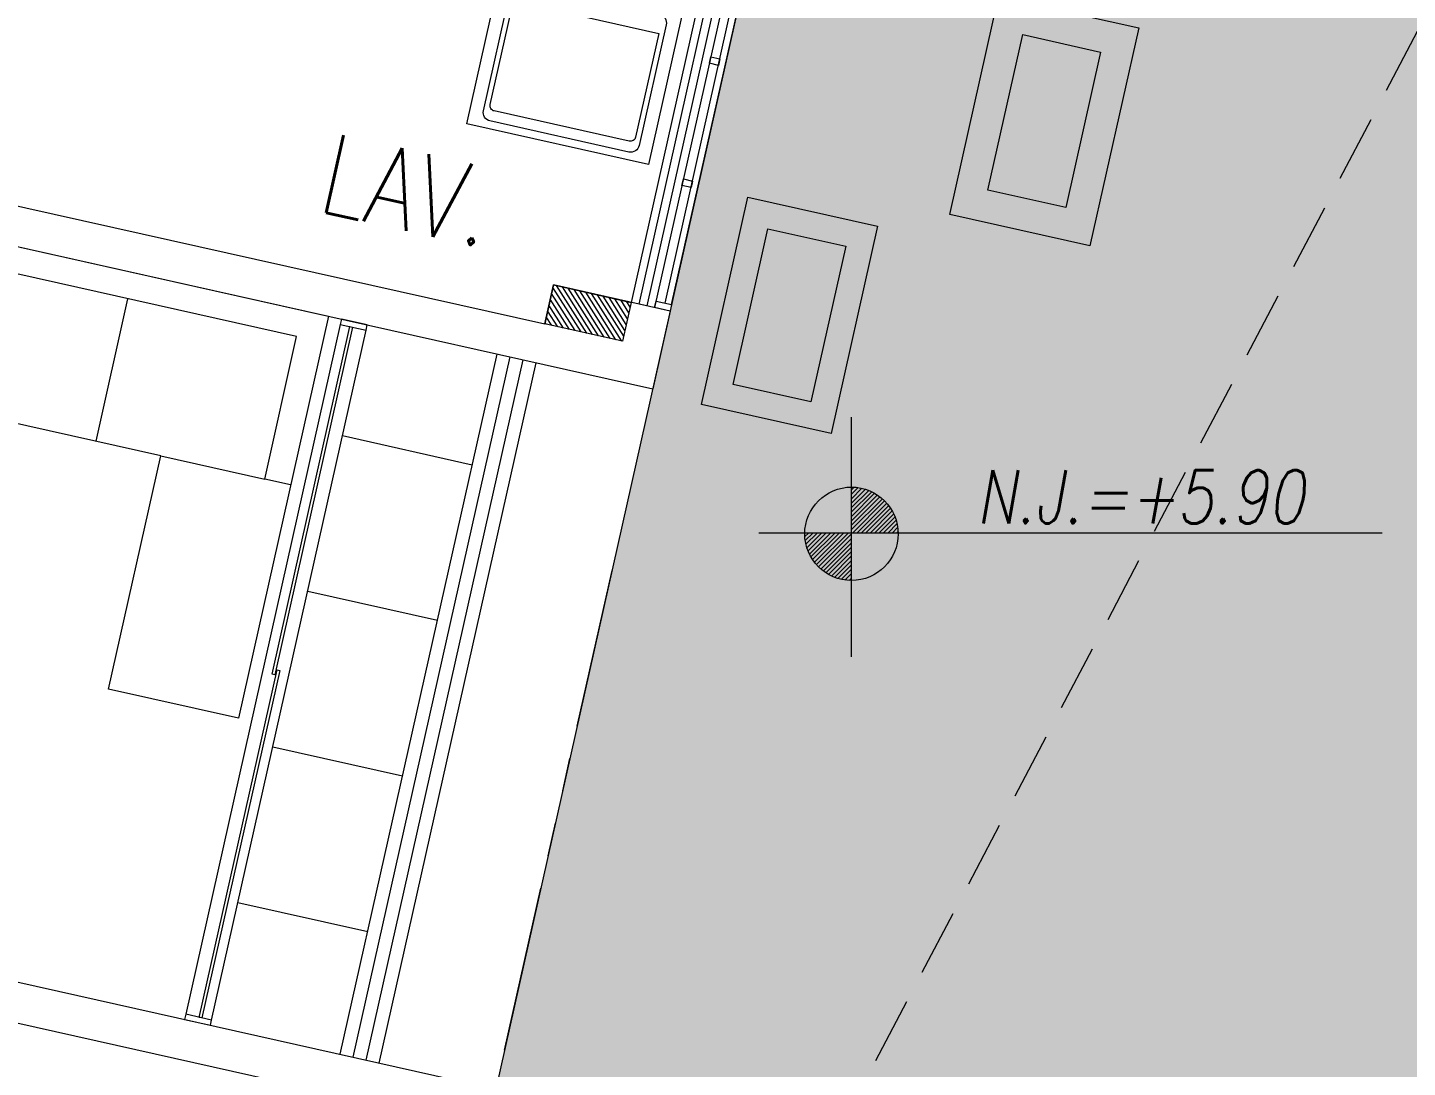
# Model space of a CAD drawing. Header units: millimetres. Extents: x 2471 to 2909, y 1327 to 1568.
# Drawn here: x 2629.21 to 2634.4, y 1468.89 to 1472.81 of the extents above; entities that cross this region are included whole.
import ezdxf
from ezdxf.enums import TextEntityAlignment as Align
from ezdxf.xclip import XClip

# ---------------------------------------------------------------- set-up
doc = ezdxf.new("R2010")
doc.units = ezdxf.units.MM
doc.header["$XCLIPFRAME"] = 2
doc.set_wipeout_variables(frame=1)
for name, pattern in [('ACAD_ISO07W100', [3, 0, -3]), ('HIDDEN', [0.375, 0.25, -0.125]), ('PHANTOM', [2.5, 1.25, -0.25, 0.25, -0.25, 0.25, -0.25])]:
    doc.linetypes.add(name, pattern=pattern)
doc.layers.get('0').update_dxf_attribs({"color": 251, "lineweight": 9})
for name, color, linetype, lineweight in [('A-BARANDAS', 251, 'Continuous', 13), ('A-EJES', 251, 'PHANTOM', 13), ('A-ESTRUCTURA-HATCH', 251, 'Continuous', 13), ('A-HATCH', 251, 'Continuous', 13), ('A-MOBILIARIO', 251, 'Continuous', 13), ('A-MURO BAJO', 251, 'Continuous', 13), ('A-MUROS', 251, 'Continuous', 13), ('A-PROYECCIONES', 251, 'HIDDEN', 13), ('A_30_DispositivosSanit', 251, 'Continuous', 13), ('A_30_Equipamiento', 251, 'Continuous', 13), ('A_50_TextoAmbiente', 251, 'Continuous', 13), ('A_50_TextoIndicaciones', 251, 'Continuous', 13), ('DLP_MOBILIARIO FIJO', 251, 'Continuous', 13), ('DLP_MURO BAJO', 251, 'Continuous', 13), ('DLP_VERDE', 251, 'Continuous', 13)]:
    doc.layers.add(name, color=color, linetype=linetype, lineweight=lineweight)
doc.styles.add('R100-200', font='romans.shx', dxfattribs={"width": 0.8, "height": 0.3})
doc.styles.add('R80', font='romans.shx', dxfattribs={"width": 0.8, "oblique": 15, "height": 0.1})
doc.styles.add('R80-200', font='romans.shx', dxfattribs={"width": 0.8, "oblique": 10, "height": 0.2})

# ---------------------------------------------------------------- blocks, each defined once
blk = doc.blocks.new('A$C64a6e5d1')
at = {"layer": 'A-EJES', "ltscale": 0.5}
blk.add_line((51.5758, 75.1738, 0), (55.5295, 92.8368, 0), dxfattribs=at)
blk = doc.blocks.new('EST P1')
at = {"layer": 'A-ESTRUCTURA-HATCH'}
h = blk.add_hatch(dxfattribs=at)
h.set_pattern_fill('ANSI31', color=256, scale=0.02)
h.set_pattern_definition([(45, (-226392.07709, -8188203.05961), (-0.04490128060535, 0.04490128060535), [])])
h.paths.add_polyline_path([(-3.61, 5.05), (-3.61, 4.85), (-44.785, 4.85), (-44.785, -0.15), (-46.99, -0.15), (-46.99, -11.15), (-3.61, -11.1501), (-3.61, -11.4001), (-47.24, -11.4001), (-47.24, 0.15), (-45.035, 0.15), (-45.035, 5.05)])
h.paths.add_polyline_path([(5.8757, 4.85), (5.8757, 5.05), (35.53, 5.05), (35.53, 4.85)])
h.paths.add_polyline_path([(47.915, 5.05), (35.58, 5.05), (35.58, 4.85), (47.915, 4.85)])
h.paths.add_polyline_path([(51.865, 4.85), (53.3757, 4.85), (53.3757, 5.05), (51.865, 5.05)])
edge = h.paths.add_edge_path()
edge.add_arc((63.3007, -0.15), 9.7, 360, 540)
edge.add_line((53.6007, -0.15), (53.8007, -0.15))
edge.add_arc((63.3007, -0.15), 9.5, 0.90471, 180, ccw=False)
edge.add_line((72.7995, 0), (70.3507, 0))
edge.add_line((70.3507, 0), (70.3507, -0.1499))
edge.add_line((70.3507, -0.1499), (73.0007, -0.15))
edge = h.paths.add_edge_path()
edge.add_arc((63.3007, -0.15), 3.3, 0.0009, 49.9947)
edge.add_line((65.4221, 2.3777), (65.4222, -0.15))
edge.add_line((65.4222, -0.15), (65.2722, -0.15))
edge.add_line((65.2722, -0.15), (65.2721, 2.4964))
edge.add_arc((63.3007, -0.15), 3.3, 53.3166, 180)
edge.add_line((60.0007, -0.15), (59.8007, -0.15))
edge.add_arc((63.3007, -0.15), 3.5, 2.4574, 179.9999, ccw=False)
edge.add_line((66.7975, 0.0001), (69.4507, 0))
edge.add_line((69.4507, 0), (69.4507, -0.1499))
edge.add_line((69.4507, -0.1499), (66.6007, -0.1499))
h.paths.add_polyline_path([(-3.56, -11.15), (35.53, -11.15), (35.53, -11.4001), (-3.56, -11.4001)])
h.paths.add_polyline_path([(35.58, -11.1501), (71.88, -11.1501), (71.88, -11.4001), (35.58, -11.4)])
blk = doc.blocks.new('A$C47ad906b')
at = {"linetype": 'ACAD_ISO07W100'}
blk.add_blockref('EST P1', (27.0859, 53.6317), dxfattribs=at)
blk = doc.blocks.new('CAMA PROYECCION')
for p, q in [((37.495, 40.6423, 0), (37.495, 38.771, 0)), ((38.3949, 40.6423, 0), (37.495, 40.6423, 0)), ((38.3949, 38.771, 0), (38.3949, 40.6423, 0)), ((38.0806, 39.3741, 0), (38.3949, 39.3741, 0)), ((38.3949, 39.3741, 0), (38.0806, 39.0644, 0)), ((38.0806, 39.0644, 0), (38.0806, 39.3741, 0)), ((38.0806, 39.1133, 0), (37.495, 39.1133, 0)), ((38.2069, 39.1106, 0), (38.1275, 39.1106, 0)), ((38.2336, 38.8203, 0), (38.2336, 39.0838, 0)), ((37.495, 39.0644, 0), (38.0806, 39.0644, 0)), ((37.659, 39.0644, 0), (37.659, 38.8203, 0)), ((37.495, 38.7423, 0), (37.495, 38.9974, 0)), ((38.3949, 38.7423, 0), (38.3949, 38.9974, 0)), ((37.495, 38.771, 0), (38.3949, 38.771, 0)), ((37.6857, 38.7936, 0), (38.2069, 38.7936, 0)), ((37.495, 38.7423, 0), (38.3949, 38.7423, 0))]:
    blk.add_line(p, q)
at = {"elevation": 0}
blk.add_lwpolyline([(38.495, 38.7423), (38.495, 39.1423), (38.895, 39.1423), (38.895, 38.7423)], close=True, dxfattribs=at)
blk.add_circle((38.695, 38.9423, 0), 0.1344)
for centre, start, end in [((38.2069, 39.0838, 0), 0, 90), ((37.6857, 38.8203, 0), 180, 270), ((38.2069, 38.8203, 0), 270, 0)]:
    blk.add_arc(centre, 0.0267, start, end)
blk = doc.blocks.new('SOFA SEC')
for p, q in [((0, 0.65), (0.1, 0.65)), ((0.1, 0.65), (0.1, 0.1)), ((0.5, 0.65), (0.1, 0.65)), ((0.75, 0.65), (0.75, 0.1)), ((1.4, 0.65), (1.4, 0.1)), ((0.1, 0.1), (2.05, 0.1))]:
    blk.add_line(p, q)
blk.add_lwpolyline([(0.5, 1.55), (0.5, 0.65), (2.05, 0.65), (2.05, 0), (0, 0), (0, 1.55)], close=True)
blk = doc.blocks.new('LAV-SEC')
blk.add_wipeout([(-0.35, 0), (-0.35, -0.73), (0.35, -0.73), (0.35, 0)])
blk.add_line((0.35, -0.13), (-0.35, -0.13))
blk.add_lwpolyline([(0.35, 0), (-0.35, 0), (-0.35, -0.73), (0.35, -0.73)], close=True)
at = {"color": 251}
for points in [[(0.27, -0.02), (-0.27, -0.02, 0.414214), (-0.28, -0.03), (-0.28, -0.09, 0.414214), (-0.27, -0.1), (0.27, -0.1, 0.414214), (0.28, -0.09), (0.28, -0.03, 0.414214)], [(0.28, -0.24), (-0.28, -0.24), (-0.28, -0.64, 0.414214), (-0.26, -0.66), (0.26, -0.66, 0.414214), (0.28, -0.64)]]:
    blk.add_lwpolyline(points, format="xyb", close=True, dxfattribs=at)
blk.add_lwpolyline([(-0.3, -0.6677, 0.414214), (-0.2677, -0.7), (0.2677, -0.7, 0.414214), (0.3, -0.6677), (0.3, -0.2023, 0.414214), (0.2677, -0.17), (-0.2677, -0.17, 0.414214), (-0.3, -0.2023)], format="xyb", close=True)
blk = doc.blocks.new('TF_P1')
at = {"layer": 'A-HATCH'}
h = blk.add_hatch(dxfattribs=at)
h.set_pattern_fill('ANSI31', color=8, scale=0.005)
h.paths.add_polyline_path([(41.2, 10.6), (41.05, 10.6), (41.05, 10.9), (41.2, 10.9)])
h = blk.add_hatch(dxfattribs=at)
h.set_pattern_fill('_USER', color=8, scale=0.6, double=1, pattern_type=0)
h.set_pattern_definition([(0, (44.05, 10.45), (0, 0.6), []), (90, (44.05, 10.45), (-0.6, 4e-17), [])])
h.paths.add_polyline_path([(41.35, 10.45), (44.05, 10.45), (44.05, 9.95), (41.35, 9.95)])
at = {"color": 8, "elevation": 0}
blk.add_lwpolyline([(41.05, 10.93), (39.7, 10.93), (39.7, 10.96), (41.05, 10.96)], close=True, dxfattribs=at)
at = {"layer": 'A-BARANDAS', "color": 8, "elevation": 0}
for points in [[(44.05, 10.55), (41.35, 10.55)], [(44.05, 10.5), (41.35, 10.5)]]:
    blk.add_lwpolyline(points, dxfattribs=at)
at = {"layer": 'A-HATCH', "color": 8}
blk.add_lwpolyline([(41.2, 10.6), (41.05, 10.6), (41.05, 10.9), (41.2, 10.9)], close=True, dxfattribs=at)
at = {"layer": 'A-MOBILIARIO', "color": 8}
for p, q in [((41.025, 11.05, 0), (39.6375, 11.05, 0)), ((41.025, 11.025, 0), (39.6375, 11.025, 0))]:
    blk.add_line(p, q, dxfattribs=at)
for points in [[(40.1083, 10.99), (40.0833, 10.99), (40.0833, 11.025), (40.1083, 11.025)], [(40.5792, 10.99), (40.5542, 10.99), (40.5542, 11.025), (40.5792, 11.025)], [(41.05, 10.99), (41.025, 10.99), (41.025, 11.05), (41.05, 11.05)]]:
    blk.add_lwpolyline(points, close=True, dxfattribs=at)
at = {"layer": 'A-MUROS', "color": 8}
for p, q in [((41.05, 11.05), (41.35, 11.05)), ((41.05, 11.05), (41.05, 10.6)), ((41.35, 7.55), (41.35, 11.05)), ((44.05, 7.65), (44.05, 11.05)), ((44.2, 8), (44.2, 10.9)), ((41.05, 10.6), (41.2, 10.6)), ((41.2, 7.55), (41.2, 10.6))]:
    blk.add_line(p, q, dxfattribs=at)
at = {"layer": 'DLP_MOBILIARIO FIJO', "color": 8, "elevation": 0}
for points in [[(41.35, 9.85), (41.37, 9.85), (41.37, 9.95), (41.35, 9.95)], [(42.69, 9.9125), (44.03, 9.9125), (44.03, 9.9025), (42.69, 9.9025)], [(44.03, 9.85), (44.05, 9.85), (44.05, 9.95), (44.03, 9.95)], [(42.71, 9.8875), (41.37, 9.8875), (41.37, 9.8975), (42.71, 9.8975)]]:
    blk.add_lwpolyline(points, close=True, dxfattribs=at)
at = {"layer": 'DLP_MURO BAJO', "color": 8}
for p, q in [((39.7, 10.99, 0), (41.05, 10.99, 0)), ((39.7, 10.9, 0), (41.05, 10.9, 0)), ((44.03, 9.95, 0), (41.37, 9.95, 0)), ((41.37, 9.85, 0), (44.03, 9.85, 0))]:
    blk.add_line(p, q, dxfattribs=at)
at = {"layer": 'DLP_MURO BAJO', "color": 8, "elevation": 0}
for points in [[(44.05, 10.6), (41.35, 10.6)], [(44.05, 10.45), (41.35, 10.45)]]:
    blk.add_lwpolyline(points, dxfattribs=at)
at = {"layer": 'A-MOBILIARIO', "color": 8, "xscale": -1, "rotation": 180}
blk.add_blockref('CAMA PROYECCION', (6.705, 49.6423, 0), dxfattribs=at)
at = {"layer": 'A-MOBILIARIO', "color": 8, "rotation": 269.9995671478981}
blk.add_blockref('SOFA SEC', (41.35, 9.8, 0), dxfattribs=at)
at = {"layer": 'A_30_Equipamiento', "color": 8, "xscale": -1, "rotation": 90}
blk.add_blockref('LAV-SEC', (39.8, 10.5), dxfattribs=at)
blk = doc.blocks.new('A$C4760cff2')
at = {"layer": 'A_50_TextoAmbiente', "style": 'R100-200', "width": 0.8}
blk.add_text('LAV.', height=0.3, rotation=347.3825, dxfattribs=at).set_placement((14.5784, 6.8597))
blk = doc.blocks.new('cajas de desague')
at = {"elevation": 0}
for points in [[(69.1168, 1.825), (68.4632, 2.2864), (68.7516, 2.6949), (69.4051, 2.2335)], [(69.2658, 2.2095), (69.0928, 1.9645), (68.6027, 2.3105), (68.7757, 2.5556)]]:
    blk.add_lwpolyline(points, close=True, dxfattribs=at)
blk = doc.blocks.new('cajas drenaje pluvial')
at = {"elevation": 0}
for points in [[(-27.7943, 63.9707), (-27.2673, 63.8527), (-27.4508, 63.033), (-27.9778, 63.151)], [(-27.7034, 63.8274), (-27.4107, 63.7618), (-27.5417, 63.1763), (-27.8345, 63.2419)]]:
    blk.add_lwpolyline(points, close=True, dxfattribs=at)
blk = doc.blocks.new('SIM NIVEL PLANTA')
at = {"linetype": 'Continuous'}
h = blk.add_hatch(dxfattribs=at)
h.set_pattern_fill('_USER', color=256, scale=0.099996, angle=45, style=0, pattern_type=0)
h.set_pattern_definition([(45, (35396.10581, 26516.4892), (-0.0707080889, 0.0707080889), [])])
h.paths.add_polyline_path([(-17.032, 0), (-15.532, 0, 0.409209), (-17.032, 1.474)])
h.paths.add_polyline_path([(-18.532, 0, 0.419236), (-17.032, -1.526), (-17.032, 0)])
for p, q in [((-17.032, -3.975), (-17.032, 3.716)), ((0, 0), (-20, 0))]:
    blk.add_line(p, q)
blk.add_circle((-17.032, -0.026), 1.5, dxfattribs=at)
at = {"style": 'R80'}
blk.add_attdef('N.P.T.+0.00', text='', height=2.03, dxfattribs=at).set_placement((-7.766, 2.015), align=Align.MIDDLE_CENTER)

msp = doc.modelspace()

# ---------------------------------------------------------------- block references
at = {"color": 1}
msp.add_blockref('A$C64a6e5d1', (2575.8789, 1377.9267), dxfattribs=at)

# ---------------------------------------------------------------- next in the draw order: block references
at = {"linetype": 'ACAD_ISO07W100'}
ref = msp.add_blockref('A$C47ad906b', (2601.7285, 1500.8349, 0), dxfattribs=dict(at, rotation=257.382711444673))
XClip(ref).set_block_clipping_path([(-32.7771099955, 2.2226421868), (98.966152451, 2.2311685525), (98.9658266148, 7.2312249728), (99.7946497677, 7.2312789899), (100.0860832045, 13.4814635285), (100.1766123548, 17.3149815146), (100.3267845167, 20.5304395065), (97.1711962195, 20.6773210117), (93.5338054346, 23.2807166483), (85.4122358067, 23.2798339301), (85.4121779315, 21.8087508774), (84.8685753467, 21.4595517737), (84.2744105561, 21.0140181032), (83.7236675164, 20.5315185136), (83.2217984032, 20.020823719), (82.9119482925, 19.6642585539), (82.6902667088, 19.3857521464), (82.4208442196, 19.0171344008), (81.5253252406, 21.681570397), (-19.0374325849, 21.6816708043), (-22.9522799095, 17.2482101666), (-26.3217196958, 13.732875739), (-31.4099124894, 12.2080788992), (-35.6628028844, 13.1383932107)])

# ---------------------------------------------------------------- next in the draw order: block references
at = {"color": 251, "rotation": 257.381886132596}
msp.add_blockref('TF_P1', (2629.8114, 1514.2118, 0), dxfattribs=at)

# ---------------------------------------------------------------- next in the draw order: hatches: boundary and pattern name
at = {"layer": 'DLP_VERDE'}
h = msp.add_hatch(dxfattribs=at)
h.set_pattern_fill('AR-SAND', color=256, scale=0.0035, angle=215)
h.set_pattern_definition([(252.5, (-223918.54188, -8186702.85172), (0.1028379063742, -0.1371042579803), [0, -0.135128, 0, -0.15113, 0, -0.1444625]), (222.5, (-223918.54188, -8186702.85172), (0.0150241246165, -0.2957586482646), [0, -0.072898, 0, -0.121793, 0, -0.0466725]), (182.5, (-223918.45231, -8186702.789), (-0.226491538642, -0.159205150185), [0, -0.04445, 0, -0.16002, 0, -0.208915]), (172.5, (-223918.45231, -8186702.789), (-0.174160637763, -0.217199849944), [0, -0.022225, 0, -0.104902, 0, -0.120015])])
edge = h.paths.add_edge_path()
edge.add_line((2637.976, 1481.3426), (2637.5914, 1481.5327))
edge.add_arc((2662.7855, 1469.0809), 28.1032, 152.02965, 153.69987, ccw=False)
edge.add_arc((2636.6245, 1482.9359), 1.5005, 333.3009, 437.3345)
edge.add_line((2636.9535, 1484.3999), (2634.5788, 1484.9331))
edge.add_line((2634.5788, 1484.9331), (2630.9716, 1468.8118))
edge.add_line((2630.9716, 1468.8118), (2631.4596, 1468.7026))
edge.add_line((2631.4596, 1468.7026), (2630.2581, 1463.3353))
edge.add_line((2630.2581, 1463.3353), (2631.0921, 1463.1485))
edge.add_arc((2631.1146, 1463.2744), 0.1279, 259.8703, 314.7872)
edge.add_arc((2635.5423, 1457.1466), 7.4337, 97.54143, 125.6974, ccw=False)
edge.add_line((2634.5667, 1464.5161), (2634.6629, 1464.5471))
edge.add_line((2634.6629, 1464.5471), (2634.7297, 1464.1458))
edge.add_arc((2634.4578, 1465.0187), 0.9142, 287.2995, 368.033)
edge.add_arc((2662.7854, 1469.0809), 27.7032, 178.32785, 188.16498, ccw=False)
edge.add_arc((2662.7855, 1469.0809), 27.7032, 159.2502, 178.32786, ccw=False)
edge.add_arc((2657.495, 1471.1238), 22.0321, 152.36653, 159.34385, ccw=False)

# ---------------------------------------------------------------- next in the draw order: linework, layer by layer
at = {"layer": 'A-MURO BAJO', "elevation": 0}
msp.add_lwpolyline([(2634.7297, 1464.1458, 0.367599), (2635.3631, 1465.1464, -0.04244), (2635.0941, 1469.8893, -0.083435), (2636.8792, 1478.8958, -0.030454), (2637.976, 1481.3426), (2637.5914, 1481.5327, -0.007288), (2637.965, 1482.2617, 0.487917), (2636.9535, 1484.3999), (2634.5798, 1484.9329), (2630.9717, 1468.8118), (2631.4596, 1468.7026), (2630.2581, 1463.3353), (2631.0921, 1463.1485, 0.244314), (2631.2047, 1463.1837, -0.126894), (2634.666, 1464.5286), (2634.7297, 1464.1458)], format="xyb", dxfattribs=at)
at = {"layer": 'A-PROYECCIONES'}
msp.add_line((2629.9558, 1464.274, 0), (2655.4476, 1512.7241, 0), dxfattribs=at)

# ---------------------------------------------------------------- next in the draw order: block references
for name, p in [('A$C4760cff2', (2615.7147, 1465.2582, 0)), ('cajas drenaje pluvial', (2660.6562, 1408.9521))]:
    msp.add_blockref(name, p)
at = {"layer": 'A_30_DispositivosSanit', "rotation": 112.6026581691862}
msp.add_blockref('cajas de desague', (2660.656, 1408.9524), dxfattribs=at)
at = {"layer": 'A_50_TextoIndicaciones'}
ref = msp.add_blockref('SIM NIVEL PLANTA', (2634.3047, 1470.9043, 0), dxfattribs=dict(at, xscale=0.1171875000000001, yscale=0.1171875000000001, zscale=0.1171875000000001))
ref.add_attrib('N.P.T.+0.00', 'N.J.=+5.90', dxfattribs={"layer": '0', "height": 0.2, "rotation": 0, "style": 'R80-200', "oblique": 10, "width": 0.8}).set_placement((2633.3946, 1471.1404, 0), align=Align.TOP_CENTER)

doc.saveas('drawing.dxf')
